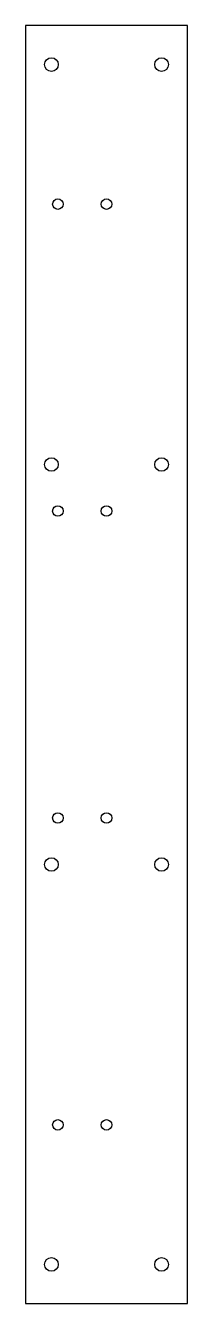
# Model space of a CAD drawing. Header units: millimetres. Extents: x -25 to 25, y -197 to 197.
import ezdxf

# ---------------------------------------------------------------- set-up
doc = ezdxf.new("R2010")
doc.units = ezdxf.units.MM

msp = doc.modelspace()

# ---------------------------------------------------------------- linework, layer by layer
msp.add_lwpolyline([(-25, 196.8), (-25, -196.8), (25, -196.8), (25, 196.8)], close=True)
for centre, radius in [((-17, 184.8), 2.1), ((17, 184.8), 2.1), ((-15, 141.8), 1.62), ((0, 141.8), 1.62), ((-17, 61.6), 2.1), ((17, 61.6), 2.1), ((-15, 47.27), 1.62), ((0, 47.27), 1.62), ((-15, -47.27), 1.62), ((0, -47.27), 1.62), ((-17, -61.6), 2.1), ((17, -61.6), 2.1), ((-15, -141.8), 1.62), ((0, -141.8), 1.62), ((-17, -184.8), 2.1), ((17, -184.8), 2.1)]:
    msp.add_circle(centre, radius)

doc.saveas('drawing.dxf')
